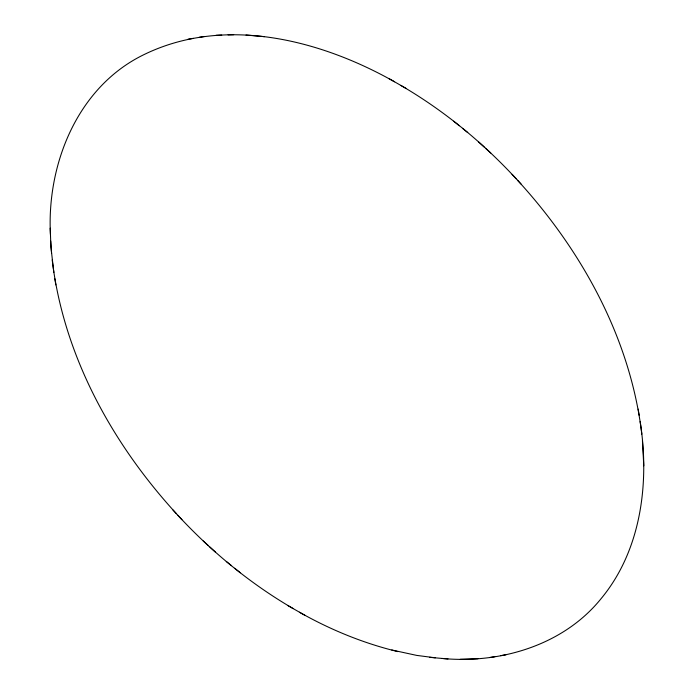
<?xml version="1.0" encoding="UTF-8"?>
<svg xmlns="http://www.w3.org/2000/svg" width="694" height="694" viewBox="0 0 694 694"><rect width="100%" height="100%" fill="white"/><g stroke="black" fill="none" stroke-linecap="round" stroke-linejoin="round"><path stroke-width="1.04" d="M50.436 234.451C46.689 164.079 77.546 87.045 143.528 54.835C224.205 15.207 319.977 39.593 394.548 81.779M640.154 421.518C649.705 482.391 641.412 550.264 600.839 598.965C563.164 645.377 500.166 663.906 442.13 658.459M187.97 39.237L193.366 38.335M199.135 37.346L204.47 36.461M489.53 657.548L494.865 656.654M500.634 655.665L506.03 654.763M460.33 659.3L477.949 658.71M228.083 34.874L233.67 34.7M216.051 35.29L221.742 35.116M264.431 36.669L246.006 35.047M391.806 649.992L416.695 655.396L435.294 657.808M429.569 657.331L447.994 658.953M397.836 651.605C363.37 643.269 330.266 629.692 299.452 612.221M400.785 85.397C443.709 110.337 482.443 142.287 516.136 178.688M177.864 515.312C211.557 551.713 250.291 583.663 293.215 608.603M388.918 78.578L406.085 88.416M287.915 605.584L305.082 615.422M453.685 121.207L459.307 125.753M462.534 128.338L467.704 132.528M226.296 561.472L231.466 565.662M234.693 568.247L240.315 572.793M478.522 141.854L484.143 146.989M485.6 148.316L490.727 153.001M203.273 540.999L208.4 545.684M209.857 547.011L215.478 552.146M517.533 180.258C581.884 250.482 630.464 338.594 641.803 434.123M52.197 259.877C63.536 355.406 112.116 443.518 176.467 513.742M512.077 174.341L521.055 184.023M172.945 509.977L181.923 519.659M638.176 409.096L639.148 415.238M53.846 272.482L50.922 247.021L50.22 228.161M54.852 278.762L55.824 284.904M642.427 440.551L643.78 465.839M51.573 253.449L50.714 241.009"/></g></svg>
